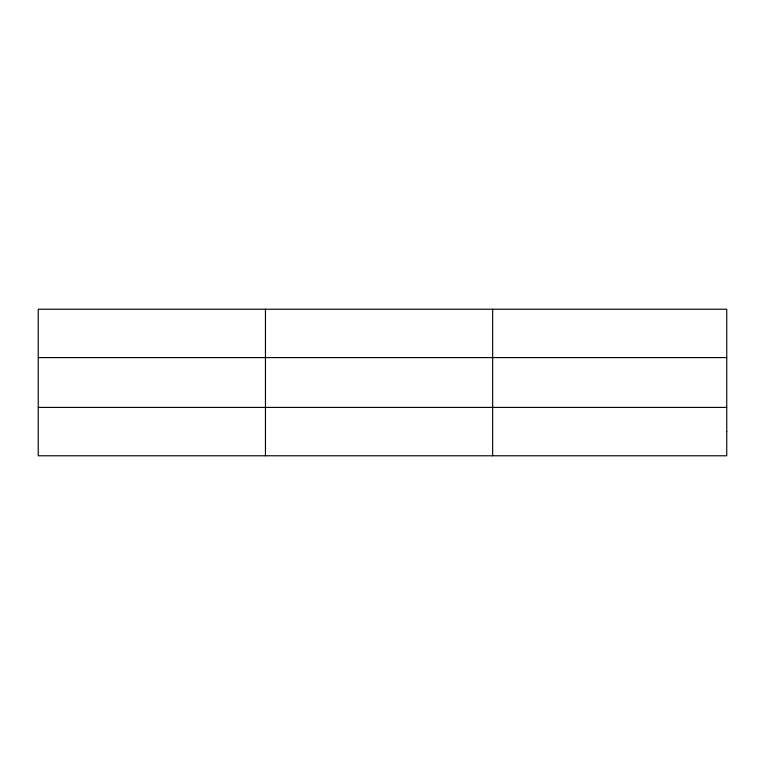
<?xml version="1.0" encoding="UTF-8"?>
<svg xmlns="http://www.w3.org/2000/svg" width="765" height="765" viewBox="0 0 765 765"><rect width="100%" height="100%" fill="white"/><g stroke="black" fill="none" stroke-linecap="round" stroke-linejoin="round"><path stroke-width="1.15" d="M265.455 309.223L265.455 455.777M492.66 309.223L492.66 455.777M38.25 357.59L726.75 357.59M38.25 407.41L726.75 407.41M726.75 431.594L726.75 455.777L38.25 455.777L38.25 309.223L726.75 309.223L726.75 431.594"/></g></svg>
